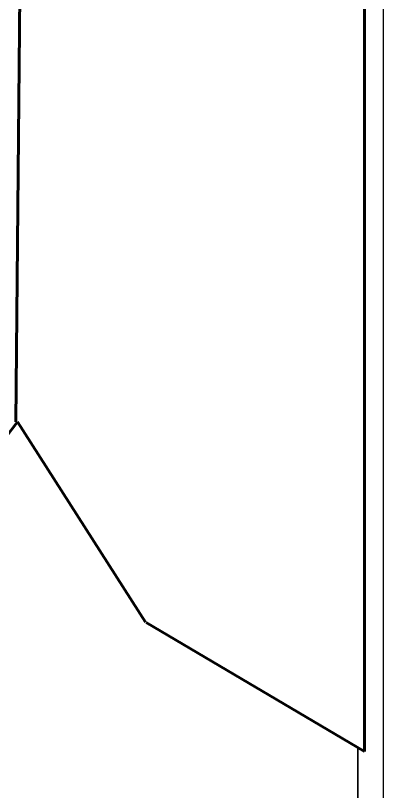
# Model space of a CAD drawing. Extents: x -1279 to 5791, y -3809 to 1769.
# Drawn here: x 632.1 to 701, y -1854.4 to -1709.2 of the extents above; entities that cross this region are included whole.
import ezdxf

# ---------------------------------------------------------------- set-up
doc = ezdxf.new("R2010")
doc.units = 0
doc.header["$MEASUREMENT"] = 0
doc.layers.add('G-ANNO-TTLB', color=7, linetype='Continuous', lineweight=0)
doc.layers.add('TYVEK', color=7, linetype='Continuous', lineweight=0)

msp = doc.modelspace()

# ---------------------------------------------------------------- hatches: boundary and pattern name
at = {"layer": 'G-ANNO-TTLB', "true_color": 0xff00ff, "transparency": 33554687}
h = msp.add_hatch(color=6, dxfattribs=at)
edge = h.paths.add_edge_path()
edge.add_spline(control_points=[(1773.02, -3692.6), (1773.02, -3692.6), (-1156.5, -3692.6), (-1156.5, -3692.6), (-1156.5, -3692.6), (-1156.5, -1235.6), (-1156.5, -1235.6), (-1156.5, -1235.6), (1773.02, -1235.6), (1773.02, -1235.6), (1773.02, -1235.6), (1773.02, -3692.6), (1773.02, -3692.6)], knot_values=[0, 0, 0, 0, 1, 1, 1, 2, 2, 2, 3, 3, 3, 4, 4, 4, 4], degree=3, periodic=0)
edge = h.paths.add_edge_path()
edge.add_spline(control_points=[(-1147.5, -1244.6), (-1147.5, -1244.6), (-1147.5, -3683.6), (-1147.5, -3683.6), (-1147.5, -3683.6), (1764.02, -3683.6), (1764.02, -3683.6), (1764.02, -3683.6), (1764.02, -1244.6), (1764.02, -1244.6), (1764.02, -1244.6), (-1147.5, -1244.6), (-1147.5, -1244.6)], knot_values=[0, 0, 0, 0, 1, 1, 1, 2, 2, 2, 3, 3, 3, 4, 4, 4, 4], degree=3, periodic=0)
edge.add_line((-1147.5, -1244.6), (-1147.5, -1244.6))

# ---------------------------------------------------------------- linework, layer by layer
at = {"layer": 'G-ANNO-TTLB'}
for points in [[(1773.02, -3692.6), (1773.02, -3692.6), (-1156.5, -3692.6), (-1156.5, -3692.6), (-1156.5, -3692.6), (-1156.5, -1235.6), (-1156.5, -1235.6), (-1156.5, -1235.6), (1773.02, -1235.6), (1773.02, -1235.6), (1773.02, -1235.6), (1773.02, -3692.6), (1773.02, -3692.6)], [(-1147.5, -1244.6), (-1147.5, -1244.6), (-1147.5, -3683.6), (-1147.5, -3683.6), (-1147.5, -3683.6), (1764.02, -3683.6), (1764.02, -3683.6), (1764.02, -3683.6), (1764.02, -1244.6), (1764.02, -1244.6), (1764.02, -1244.6), (-1147.5, -1244.6), (-1147.5, -1244.6)]]:
    msp.add_open_spline(points, degree=3, knots=[0, 0, 0, 0, 1, 1, 1, 2, 2, 2, 3, 3, 3, 4, 4, 4, 4], dxfattribs=at)
at = {"layer": 'TYVEK', "color": 18, "lineweight": 60, "true_color": 0x000000}
for p, q in [((632.15, -1785.23), (633.51, -1640.06)), ((697.48, -1846.91), (697.48, -1676.79)), ((626.51, -1793.06), (632.46, -1785.23)), ((656.45, -1822.71), (632.46, -1785.23)), ((656.58, -1822.79), (697.48, -1846.91))]:
    msp.add_line(p, q, dxfattribs=at)
at = {"layer": 'TYVEK', "color": 2, "lineweight": 25, "true_color": 0xffff00}
for p, q in [((701.02, -2011.54), (701.02, -1674.69)), ((696.21, -2014.32), (696.21, -1846.08))]:
    msp.add_line(p, q, dxfattribs=at)
at = {"layer": 'TYVEK', "color": 18, "lineweight": 25, "true_color": 0x000000}
msp.add_line((696.21, -1846.08), (696.21, -2014.32), dxfattribs=at)

doc.saveas('drawing.dxf')
